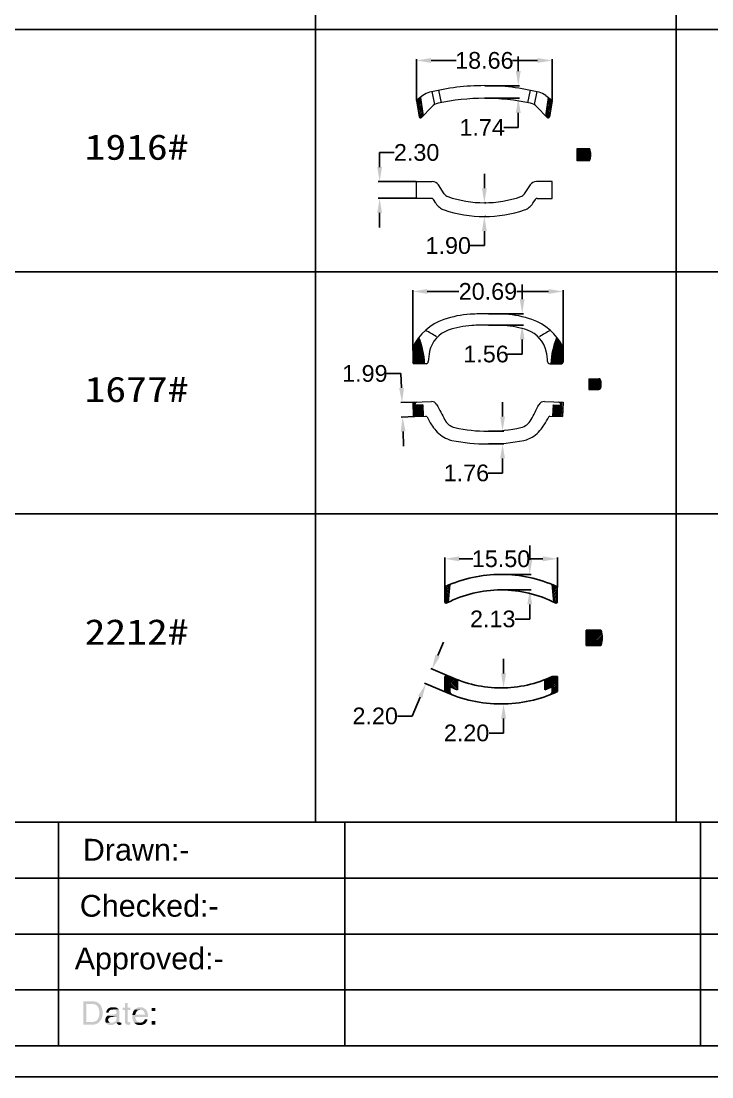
# Model space of a CAD drawing. Header units: inches. Extents: x 3613 to 8393, y -2205 to -794.
# Drawn here: x 3708.3 to 3803.3, y -1185.6 to -1040.4 of the extents above; entities that cross this region are included whole.
import ezdxf

# ---------------------------------------------------------------- set-up
doc = ezdxf.new("R2010")
doc.units = ezdxf.units.IN
doc.header["$MEASUREMENT"] = 0
doc.styles.get("Standard").update_dxf_attribs({"font": 'arial.ttf'})
doc.dimstyles.new('Standard$0', dxfattribs={"dimtxt": 2.3, "dimasz": 2, "dimexe": 1, "dimexo": 1, "dimgap": 1, "dimtad": 0, "dimtih": 1, "dimtoh": 1, "dimdec": 1, "dimzin": 0, "dimdsep": 46, "dimtxsty": 'Standard', "dimcen": 0, "dimclrd": 4, "dimclre": 4, "dimclrt": 4, "dimadec": 1, "dimazin": 0, "dimtfac": 1, "dimtdec": 1, "dimtofl": 0, "dimtmove": 0, "dimatfit": 0, "dimfxl": 1, "dimtolj": 1, "dimtzin": 0, "dimarcsym": 0})

# ---------------------------------------------------------------- blocks, each defined once
blk = doc.blocks.new('*D375')
at = {"color": 0, "lineweight": -2, "transparency": 16777216}
for p, q in [((3762.66, -1051.3), (3762.66, -1045.6)), ((3764.66, -1045.78), (3768.12, -1045.78)), ((3779.31, -1045.78), (3775.85, -1045.78)), ((3781.31, -1051.3), (3781.31, -1045.6))]:
    blk.add_line(p, q, dxfattribs=at)
at = {"color": 0, "transparency": 16777216}
for points in [[(3764.66, -1045.45), (3764.66, -1046.12), (3762.66, -1045.78)], [(3779.31, -1045.45), (3779.31, -1046.12), (3781.31, -1045.78)]]:
    blk.add_solid(points, dxfattribs=at)
at = {"layer": 'Defpoints', "color": 0, "transparency": 16777216}
for p in [(3781.31, -1045.78), (3762.66, -1051.36), (3781.31, -1051.36)]:
    blk.add_point(p, dxfattribs=at)
at = {"color": 0, "lineweight": 9, "transparency": 16777216, "insert": (3771.99, -1045.78), "char_height": 2.3, "attachment_point": 5}
blk.add_mtext('\\A1;18.66', dxfattribs=at)
blk = doc.blocks.new('*D376')
at = {"color": 0, "lineweight": -2, "transparency": 16777216}
for p, q in [((3776.66, -1047.25), (3776.66, -1045.25)), ((3772.05, -1049.25), (3776.84, -1049.25)), ((3772.05, -1050.99), (3776.84, -1050.99)), ((3776.66, -1052.99), (3776.66, -1054.99)), ((3776.66, -1054.99), (3774.66, -1054.99))]:
    blk.add_line(p, q, dxfattribs=at)
at = {"color": 0, "transparency": 16777216}
for points in [[(3776.32, -1047.25), (3776.99, -1047.25), (3776.66, -1049.25)], [(3776.32, -1052.99), (3776.99, -1052.99), (3776.66, -1050.99)]]:
    blk.add_solid(points, dxfattribs=at)
at = {"layer": 'Defpoints', "color": 0, "transparency": 16777216}
for p in [(3771.99, -1049.25), (3771.99, -1050.99), (3776.66, -1050.99)]:
    blk.add_point(p, dxfattribs=at)
at = {"color": 0, "lineweight": 9, "transparency": 16777216, "insert": (3771.69, -1054.99), "char_height": 2.3, "attachment_point": 5}
blk.add_mtext('\\A1;1.74', dxfattribs=at)
blk = doc.blocks.new('*D389')
at = {"color": 0, "lineweight": -2, "transparency": 16777216}
for p, q in [((3771.99, -1063.36), (3771.99, -1061.36)), ((3772.05, -1065.36), (3772.17, -1065.36)), ((3772.05, -1067.26), (3772.17, -1067.26)), ((3771.99, -1069.26), (3771.99, -1071.26)), ((3771.99, -1071.26), (3769.99, -1071.26))]:
    blk.add_line(p, q, dxfattribs=at)
at = {"color": 0, "transparency": 16777216}
for points in [[(3771.65, -1063.36), (3772.32, -1063.36), (3771.99, -1065.36)], [(3771.65, -1069.26), (3772.32, -1069.26), (3771.99, -1067.26)]]:
    blk.add_solid(points, dxfattribs=at)
at = {"layer": 'Defpoints', "color": 0, "transparency": 16777216}
for p in [(3771.99, -1065.36), (3771.99, -1067.26), (3771.99, -1067.26)]:
    blk.add_point(p, dxfattribs=at)
at = {"color": 0, "lineweight": 9, "transparency": 16777216, "insert": (3767.02, -1071.26), "char_height": 2.3, "attachment_point": 5}
blk.add_mtext('\\A1;1.90', dxfattribs=at)
blk = doc.blocks.new('*D390')
at = {"color": 0, "lineweight": -2, "transparency": 16777216}
for p, q in [((3757.58, -1060.45), (3757.58, -1058.45)), ((3757.58, -1058.45), (3759.58, -1058.45)), ((3762.6, -1062.45), (3757.4, -1062.45)), ((3762.6, -1064.75), (3757.4, -1064.75)), ((3757.58, -1066.75), (3757.58, -1068.75))]:
    blk.add_line(p, q, dxfattribs=at)
at = {"color": 0, "transparency": 16777216}
for points in [[(3757.25, -1060.45), (3757.91, -1060.45), (3757.58, -1062.45)], [(3757.25, -1066.75), (3757.91, -1066.75), (3757.58, -1064.75)]]:
    blk.add_solid(points, dxfattribs=at)
at = {"layer": 'Defpoints', "color": 0, "transparency": 16777216}
for p in [(3757.58, -1062.45), (3762.66, -1062.45), (3762.66, -1064.75)]:
    blk.add_point(p, dxfattribs=at)
at = {"color": 0, "lineweight": 9, "transparency": 16777216, "insert": (3762.67, -1058.45), "char_height": 2.3, "attachment_point": 5}
blk.add_mtext('\\A1;2.30', dxfattribs=at)
blk = doc.blocks.new('*D326')
at = {"color": 0, "lineweight": -2, "transparency": 16777216}
for p, q in [((3762.13, -1085.7), (3762.13, -1077.39)), ((3764.13, -1077.57), (3768.48, -1077.57)), ((3780.82, -1077.57), (3776.47, -1077.57)), ((3782.82, -1085.7), (3782.82, -1077.39))]:
    blk.add_line(p, q, dxfattribs=at)
at = {"color": 0, "transparency": 16777216}
for points in [[(3764.13, -1077.23), (3764.13, -1077.9), (3762.13, -1077.57)], [(3780.82, -1077.23), (3780.82, -1077.9), (3782.82, -1077.57)]]:
    blk.add_solid(points, dxfattribs=at)
at = {"layer": 'Defpoints', "color": 0, "transparency": 16777216}
for p in [(3782.82, -1077.57), (3762.13, -1085.76), (3782.82, -1085.76)]:
    blk.add_point(p, dxfattribs=at)
at = {"color": 0, "lineweight": 9, "transparency": 16777216, "insert": (3772.48, -1077.57), "char_height": 2.3, "attachment_point": 5}
blk.add_mtext('\\A1;20.69', dxfattribs=at)
blk = doc.blocks.new('*D327')
at = {"color": 0, "lineweight": -2, "transparency": 16777216}
for p, q in [((3760.52, -1088.86), (3758.52, -1088.86)), ((3760.59, -1090.85), (3760.52, -1088.86)), ((3762.35, -1092.79), (3760.49, -1092.86)), ((3762.42, -1094.78), (3760.56, -1094.85)), ((3760.81, -1096.84), (3760.88, -1098.84))]:
    blk.add_line(p, q, dxfattribs=at)
at = {"color": 0, "transparency": 16777216}
for points in [[(3760.93, -1090.84), (3760.26, -1090.87), (3760.67, -1092.85)], [(3761.14, -1096.83), (3760.48, -1096.85), (3760.74, -1094.84)]]:
    blk.add_solid(points, dxfattribs=at)
at = {"layer": 'Defpoints', "color": 0, "transparency": 16777216}
for p in [(3760.67, -1092.85), (3762.41, -1092.79), (3762.48, -1094.78)]:
    blk.add_point(p, dxfattribs=at)
at = {"color": 0, "lineweight": 9, "transparency": 16777216, "insert": (3755.55, -1088.86), "char_height": 2.3, "attachment_point": 5}
blk.add_mtext('\\A1;1.99', dxfattribs=at)
blk = doc.blocks.new('*D328')
at = {"color": 0, "lineweight": -2, "transparency": 16777216}
for p, q in [((3777.19, -1078.63), (3777.19, -1076.63)), ((3772.54, -1080.63), (3777.37, -1080.63)), ((3772.54, -1082.19), (3777.37, -1082.19)), ((3777.19, -1084.19), (3777.19, -1086.19)), ((3777.19, -1086.19), (3775.19, -1086.19))]:
    blk.add_line(p, q, dxfattribs=at)
at = {"color": 0, "transparency": 16777216}
for points in [[(3776.86, -1078.63), (3777.52, -1078.63), (3777.19, -1080.63)], [(3776.86, -1084.19), (3777.52, -1084.19), (3777.19, -1082.19)]]:
    blk.add_solid(points, dxfattribs=at)
at = {"layer": 'Defpoints', "color": 0, "transparency": 16777216}
for p in [(3772.48, -1080.63), (3772.48, -1082.19), (3777.19, -1082.19)]:
    blk.add_point(p, dxfattribs=at)
at = {"color": 0, "lineweight": 9, "transparency": 16777216, "insert": (3772.22, -1086.19), "char_height": 2.3, "attachment_point": 5}
blk.add_mtext('\\A1;1.56', dxfattribs=at)
blk = doc.blocks.new('*D329')
at = {"color": 0, "lineweight": -2, "transparency": 16777216}
for p, q in [((3774.49, -1094.79), (3774.49, -1092.79)), ((3772.54, -1096.79), (3774.67, -1096.79)), ((3772.54, -1098.55), (3774.67, -1098.55)), ((3774.49, -1100.55), (3774.49, -1102.55)), ((3774.49, -1102.55), (3772.49, -1102.55))]:
    blk.add_line(p, q, dxfattribs=at)
at = {"color": 0, "transparency": 16777216}
for points in [[(3774.16, -1094.79), (3774.83, -1094.79), (3774.49, -1096.79)], [(3774.16, -1100.55), (3774.83, -1100.55), (3774.49, -1098.55)]]:
    blk.add_solid(points, dxfattribs=at)
at = {"layer": 'Defpoints', "color": 0, "transparency": 16777216}
for p in [(3772.48, -1096.79), (3774.49, -1096.79), (3772.48, -1098.55)]:
    blk.add_point(p, dxfattribs=at)
at = {"color": 0, "lineweight": 9, "transparency": 16777216, "insert": (3769.52, -1102.55), "char_height": 2.3, "attachment_point": 5}
blk.add_mtext('\\A1;1.76', dxfattribs=at)
blk = doc.blocks.new('*D368')
at = {"color": 0, "lineweight": -2, "transparency": 16777216}
for p, q in [((3766.53, -1118.27), (3766.53, -1114.18)), ((3782.03, -1118.27), (3782.03, -1114.18)), ((3768.53, -1114.36), (3770.42, -1114.36)), ((3780.03, -1114.36), (3778.14, -1114.36))]:
    blk.add_line(p, q, dxfattribs=at)
at = {"color": 0, "transparency": 16777216}
for points in [[(3768.53, -1114.02), (3768.53, -1114.69), (3766.53, -1114.36)], [(3780.03, -1114.02), (3780.03, -1114.69), (3782.03, -1114.36)]]:
    blk.add_solid(points, dxfattribs=at)
at = {"layer": 'Defpoints', "color": 0, "transparency": 16777216}
for p in [(3782.03, -1114.36), (3766.53, -1118.34), (3782.03, -1118.34)]:
    blk.add_point(p, dxfattribs=at)
at = {"color": 0, "lineweight": 9, "transparency": 16777216, "insert": (3774.28, -1114.36), "char_height": 2.3, "attachment_point": 5}
blk.add_mtext('\\A1;15.50', dxfattribs=at)
blk = doc.blocks.new('*D369')
at = {"color": 0, "lineweight": -2, "transparency": 16777216}
for p, q in [((3778.23, -1114.51), (3778.23, -1112.51)), ((3774.35, -1116.51), (3778.41, -1116.51)), ((3774.35, -1118.64), (3778.41, -1118.64)), ((3778.23, -1120.64), (3778.23, -1122.64)), ((3778.23, -1122.64), (3776.23, -1122.64))]:
    blk.add_line(p, q, dxfattribs=at)
at = {"color": 0, "transparency": 16777216}
for points in [[(3777.9, -1114.51), (3778.57, -1114.51), (3778.23, -1116.51)], [(3777.9, -1120.64), (3778.57, -1120.64), (3778.23, -1118.64)]]:
    blk.add_solid(points, dxfattribs=at)
at = {"layer": 'Defpoints', "color": 0, "transparency": 16777216}
for p in [(3774.28, -1116.51), (3774.28, -1118.64), (3778.23, -1118.64)]:
    blk.add_point(p, dxfattribs=at)
at = {"color": 0, "lineweight": 9, "transparency": 16777216, "insert": (3773.14, -1122.64), "char_height": 2.3, "attachment_point": 5}
blk.add_mtext('\\A1;2.13', dxfattribs=at)
blk = doc.blocks.new('*D370')
at = {"color": 0, "lineweight": -2, "transparency": 16777216}
for p, q in [((3774.63, -1130.13), (3774.63, -1128.13)), ((3774.35, -1132.13), (3774.81, -1132.13)), ((3774.35, -1134.33), (3774.81, -1134.33)), ((3774.63, -1136.33), (3774.63, -1138.33)), ((3774.63, -1138.33), (3772.63, -1138.33))]:
    blk.add_line(p, q, dxfattribs=at)
at = {"color": 0, "transparency": 16777216}
for points in [[(3774.3, -1130.13), (3774.97, -1130.13), (3774.63, -1132.13)], [(3774.3, -1136.33), (3774.97, -1136.33), (3774.63, -1134.33)]]:
    blk.add_solid(points, dxfattribs=at)
at = {"layer": 'Defpoints', "color": 0, "transparency": 16777216}
for p in [(3774.28, -1132.13), (3774.28, -1134.33), (3774.63, -1134.33)]:
    blk.add_point(p, dxfattribs=at)
at = {"color": 0, "lineweight": 9, "transparency": 16777216, "insert": (3769.54, -1138.33), "char_height": 2.3, "attachment_point": 5}
blk.add_mtext('\\A1;2.20', dxfattribs=at)
blk = doc.blocks.new('*D330')
at = {"color": 0, "lineweight": -2, "transparency": 16777216}
for p, q in [((3765.57, -1127.68), (3766.35, -1125.84)), ((3767.85, -1130.81), (3764.63, -1129.45)), ((3767, -1132.84), (3763.77, -1131.48)), ((3763.16, -1133.39), (3762.06, -1135.99)), ((3762.06, -1135.99), (3760.06, -1135.99))]:
    blk.add_line(p, q, dxfattribs=at)
at = {"color": 0, "transparency": 16777216}
for points in [[(3765.26, -1127.55), (3765.88, -1127.81), (3764.79, -1129.52)], [(3762.85, -1133.26), (3763.46, -1133.52), (3763.94, -1131.55)]]:
    blk.add_solid(points, dxfattribs=at)
at = {"layer": 'Defpoints', "color": 0, "transparency": 16777216}
for p in [(3764.79, -1129.52), (3767.91, -1130.84), (3767.06, -1132.87)]:
    blk.add_point(p, dxfattribs=at)
at = {"color": 0, "lineweight": 9, "transparency": 16777216, "insert": (3756.97, -1135.99), "char_height": 2.3, "attachment_point": 5}
blk.add_mtext('\\A1;2.20', dxfattribs=at)

msp = doc.modelspace()

# ---------------------------------------------------------------- hatches: boundary and pattern name
at = {"lineweight": 9}
h = msp.add_hatch(dxfattribs=at)
h.set_pattern_fill('ANSI31', color=1, scale=0.05, style=0)
h.set_pattern_definition([(45, (2359.96545, -1849.3059), (-0.112253202, 0.112253202), [])])
h.paths.add_polyline_path([(3763.006, -1053.525, 0.6194704), (3763.348, -1053.631), (3763.59, -1053.377), (3763.182, -1050.865), (3762.736, -1051.206, 0.2762379), (3762.661, -1051.397)])
h = msp.add_hatch(dxfattribs=at)
h.set_pattern_fill('ANSI31', color=1, scale=0.05, style=0)
h.set_pattern_definition([(135, (5184.0059, -1849.3059), (0.112253202, 0.112253202), [])])
h.paths.add_polyline_path([(3781.311, -1051.397, 0.2762379), (3781.235, -1051.206), (3780.789, -1050.865), (3780.382, -1053.377), (3780.624, -1053.631, 0.6194704), (3780.966, -1053.525)])
h = msp.add_hatch(dxfattribs=at)
h.set_pattern_fill('ANSI31', color=1, scale=0.05, style=0)
h.set_pattern_definition([(45, (2359.96545, -1848.97498), (-0.112253202, 0.112253202), [])])
edge = h.paths.add_edge_path()
edge.add_arc((3784.747, -1058.748), 1.906, 333.51896, 386.48104)
edge.add_line((3786.453, -1057.898), (3784.753, -1057.898))
edge.add_line((3784.753, -1057.898), (3784.753, -1059.598))
edge.add_line((3784.753, -1059.598), (3786.453, -1059.598))
h = msp.add_hatch(dxfattribs=at)
h.set_pattern_fill('ANSI31', color=1, style=0)
h.set_pattern_definition([(135, (4157.5558, -1376.27488), (0.088388348, 0.088388348), [])])
h.paths.add_polyline_path([(3762.133, -1085.335, -0.1124366), (3762.152, -1085.248, -0.0536666), (3762.986, -1083.904, -0.0859077), (3763.767, -1087.506), (3762.333, -1087.506, -0.4142136), (3762.133, -1087.306)])
h = msp.add_hatch(dxfattribs=at)
h.set_pattern_fill('ANSI31', color=1, style=0)
h.set_pattern_definition([(45, (3387.3966, -1376.27488), (-0.088388348, 0.088388348), [])])
h.paths.add_polyline_path([(3782.82, -1085.335, 0.1124366), (3782.8, -1085.248, 0.0536666), (3781.967, -1083.904, 0.0859077), (3781.186, -1087.506), (3782.62, -1087.506, 0.4142136), (3782.82, -1087.306)])
h = msp.add_hatch(dxfattribs=at)
h.set_pattern_fill('ANSI31', color=1, style=0)
h.set_pattern_definition([(45, (3385.3722, -1374.33495), (-0.088388348, 0.088388348), [])])
edge = h.paths.add_edge_path()
edge.add_arc((3787.733, -1090.818), 0.25, 270, 333.80117)
edge.add_arc((3786.448, -1090.318), 1.628, 337.97875, 382.02125)
edge.add_arc((3787.733, -1089.818), 0.25, 26.19883, 90)
edge.add_line((3787.733, -1089.568), (3786.376, -1089.568))
edge.add_line((3786.376, -1089.568), (3786.376, -1091.068))
edge.add_line((3786.376, -1091.068), (3787.733, -1091.068))
h = msp.add_hatch(dxfattribs=at)
h.set_pattern_fill('ANSI31', color=1)
h.set_pattern_definition([(135, (4282.2935, -1364.39897), (0.088388348, 0.088388348), [])])
edge = h.paths.add_edge_path()
edge.add_line((3762.298, -1094.763), (3762.237, -1092.945))
edge.add_arc((3762.425, -1093.011), 0.2, 451.91936, 520.56743, ccw=False)
edge.add_arc((3755.951, -899.819), 193.1, 271.91936, 272.00818)
edge.add_arc((3762.728, -1093.101), 0.3, 452.00818, 540)
edge.add_line((3762.428, -1093.101), (3762.433, -1093.235))
edge.add_line((3762.433, -1093.235), (3763.518, -1093.176))
edge.add_line((3763.518, -1093.176), (3763.579, -1094.717))
edge.add_arc((3755.951, -899.819), 195.047, 271.86464, 272.24111, ccw=False)
h = msp.add_hatch(dxfattribs=at)
h.set_pattern_fill('ANSI31', color=1)
h.set_pattern_definition([(45, (3262.65891, -1364.39897), (-0.088388348, 0.088388348), [])])
edge = h.paths.add_edge_path()
edge.add_line((3782.655, -1094.763), (3782.716, -1092.945))
edge.add_arc((3782.527, -1093.011), 0.2, 19.43257, 88.08064)
edge.add_arc((3789.001, -899.819), 193.1, 267.99182, 268.08064, ccw=False)
edge.add_arc((3782.224, -1093.101), 0.3, 0, 87.99182, ccw=False)
edge.add_line((3782.524, -1093.101), (3782.519, -1093.235))
edge.add_line((3782.519, -1093.235), (3781.434, -1093.176))
edge.add_line((3781.434, -1093.176), (3781.374, -1094.717))
edge.add_arc((3789.001, -899.819), 195.047, 267.75889, 268.13536)
h = msp.add_hatch(dxfattribs=at)
h.set_pattern_fill('ANSI31', color=1, scale=0.05, style=0)
h.set_pattern_definition([(135, (5262.04017, -1982.01268), (0.112253202, 0.112253202), [])])
h.paths.add_polyline_path([(3766.535, -1120.258, 0.5608573), (3766.826, -1120.436, -0.0035208), (3767.032, -1120.332), (3767.235, -1117.903, 0.0085871), (3766.652, -1118.155, 0.2943323), (3766.535, -1118.337)])
h = msp.add_hatch(dxfattribs=at)
h.set_pattern_fill('ANSI31', color=1, scale=0.05, style=0)
h.set_pattern_definition([(45, (2286.52619, -1982.01268), (-0.112253202, 0.112253202), [])])
h.paths.add_polyline_path([(3782.031, -1118.337, 0.2943323), (3781.914, -1118.155, 0.0085871), (3781.332, -1117.903), (3781.535, -1120.332, -0.0035208), (3781.74, -1120.436, 0.5608573), (3782.031, -1120.258)])
h = msp.add_hatch(dxfattribs=at)
h.set_pattern_fill('ANSI31', color=1, scale=0.05, style=0)
h.set_pattern_definition([(45, (2288.6656, -1980.29198), (-0.112253202, 0.112253202), [])])
edge = h.paths.add_edge_path()
edge.add_arc((3785.341, -1125.215), 2.856, 338.4314, 381.5686)
edge.add_line((3787.997, -1124.165), (3785.997, -1124.165))
edge.add_line((3785.997, -1124.165), (3785.997, -1126.265))
edge.add_line((3785.997, -1126.265), (3787.997, -1126.265))
h = msp.add_hatch(dxfattribs=at)
h.set_pattern_fill('ANSI31', color=1, scale=0.05, style=0)
h.set_pattern_definition([(135, (5262.04017, -1980.7817), (0.112253202, 0.112253202), [])])
h.paths.add_polyline_path([(3767.235, -1130.535), (3766.535, -1130.535), (3766.535, -1132.637, 0.0148849), (3767.553, -1133.068, -0.3093875), (3767.235, -1132.602), (3767.235, -1131.964, 0.0157714), (3768.271, -1132.376), (3768.271, -1130.986, -0.0172508)])
h = msp.add_hatch(dxfattribs=at)
h.set_pattern_fill('ANSI31', color=1, scale=0.05, style=0)
h.set_pattern_definition([(45, (2286.52619, -1980.7817), (-0.112253202, 0.112253202), [])])
h.paths.add_polyline_path([(3780.296, -1130.986), (3780.296, -1132.376, 0.0157714), (3781.332, -1131.964), (3781.332, -1132.602, -0.3093875), (3781.013, -1133.068, 0.0148849), (3782.031, -1132.637), (3782.031, -1130.535), (3781.332, -1130.535, -0.0172508)])
at = {"transparency": 33554559}
for points in [[(3718.108, -1175.248), (3716.8, -1175.248), (3716.8, -1178.453), (3718.289, -1178.453), (3718.379, -1178.408), (3718.469, -1178.408), (3718.56, -1178.363), (3718.605, -1178.363), (3718.695, -1178.317), (3718.785, -1178.272), (3718.83, -1178.227), (3718.921, -1178.182), (3718.966, -1178.137), (3719.011, -1178.092), (3717.251, -1178.092), (3717.251, -1175.61), (3718.063, -1175.61), (3719.011, -1175.564), (3718.921, -1175.519), (3718.876, -1175.474), (3718.785, -1175.429), (3718.74, -1175.384), (3718.65, -1175.339), (3718.56, -1175.294), (3718.379, -1175.294), (3718.334, -1175.248), (3718.244, -1175.248)], [(3719.011, -1175.564), (3718.063, -1175.61), (3718.199, -1175.61), (3718.289, -1175.655), (3718.379, -1175.655), (3718.424, -1175.7), (3718.515, -1175.7), (3718.605, -1175.745), (3718.65, -1175.835), (3718.695, -1175.88), (3718.785, -1175.925), (3718.83, -1176.016), (3718.83, -1176.061), (3718.876, -1176.151), (3718.921, -1176.196), (3718.921, -1176.287), (3718.966, -1176.377), (3718.966, -1176.467), (3719.011, -1176.557), (3719.011, -1177.144), (3718.966, -1177.234), (3718.966, -1177.325), (3718.921, -1177.415), (3718.921, -1177.505), (3718.876, -1177.55), (3718.83, -1177.64), (3718.785, -1177.686), (3718.74, -1177.776), (3718.74, -1177.776), (3718.695, -1177.866), (3718.605, -1177.911), (3718.56, -1177.956), (3718.469, -1178.002), (3718.379, -1178.002), (3718.334, -1178.047), (3718.244, -1178.047), (3718.153, -1178.092), (3717.251, -1178.092), (3719.011, -1178.092), (3719.101, -1178.002), (3719.101, -1178.002), (3719.146, -1177.911), (3719.192, -1177.866), (3719.237, -1177.821), (3719.282, -1177.731), (3719.327, -1177.64), (3719.327, -1177.595), (3719.372, -1177.505), (3719.372, -1177.415), (3719.417, -1177.325), (3719.417, -1177.234), (3719.462, -1177.144), (3719.462, -1176.602), (3719.417, -1176.512), (3719.417, -1176.332), (3719.372, -1176.241), (3719.372, -1176.196), (3719.327, -1176.106), (3719.327, -1176.016), (3719.282, -1175.971), (3719.237, -1175.88), (3719.192, -1175.79), (3719.146, -1175.745), (3719.101, -1175.7), (3719.056, -1175.61)], [(3721.674, -1176.332), (3720.861, -1176.377), (3721.042, -1176.377), (3721.087, -1176.422), (3721.177, -1176.422), (3721.222, -1176.467), (3721.313, -1176.512), (3721.358, -1176.602), (3721.358, -1176.693), (3721.403, -1176.783), (3721.403, -1176.783), (3721.358, -1176.873), (3721.358, -1176.918), (3721.313, -1176.964), (3721.222, -1177.009), (3721.177, -1177.009), (3721.087, -1177.054), (3720.591, -1177.099), (3720.455, -1177.099), (3720.365, -1177.144), (3720.275, -1177.189), (3720.23, -1177.189), (3720.139, -1177.234), (3721.403, -1177.279), (3721.403, -1177.595), (3721.358, -1177.686), (3721.358, -1177.821), (3721.313, -1177.866), (3721.222, -1177.956), (3721.177, -1178.002), (3721.132, -1178.047), (3721.087, -1178.092), (3720.997, -1178.137), (3720.907, -1178.137), (3720.816, -1178.182), (3719.914, -1178.182), (3719.959, -1178.272), (3720.049, -1178.317), (3720.094, -1178.363), (3720.139, -1178.408), (3720.23, -1178.453), (3720.275, -1178.453), (3720.365, -1178.498), (3720.861, -1178.498), (3720.907, -1178.453), (3720.997, -1178.408), (3721.087, -1178.408), (3721.132, -1178.363), (3721.222, -1178.317), (3721.313, -1178.227), (3721.313, -1178.227), (3721.403, -1178.137), (3721.809, -1178.137), (3721.764, -1178.047), (3721.764, -1176.602), (3721.719, -1176.512), (3721.719, -1176.422)], [(3720.907, -1176.061), (3720.591, -1176.061), (3720.5, -1176.106), (3720.41, -1176.151), (3720.365, -1176.151), (3720.275, -1176.196), (3720.23, -1176.241), (3720.184, -1176.287), (3720.139, -1176.332), (3720.094, -1176.377), (3720.049, -1176.467), (3720.004, -1176.557), (3719.959, -1176.648), (3719.959, -1176.828), (3720.32, -1176.828), (3720.32, -1176.693), (3720.365, -1176.602), (3720.41, -1176.557), (3720.455, -1176.467), (3720.5, -1176.467), (3720.591, -1176.422), (3720.681, -1176.377), (3720.861, -1176.377), (3721.674, -1176.332), (3721.629, -1176.287), (3721.538, -1176.241), (3721.493, -1176.196), (3721.448, -1176.151), (3721.358, -1176.106), (3721.268, -1176.106), (3721.222, -1176.061), (3720.997, -1176.061)], [(3722.937, -1175.474), (3722.531, -1175.474), (3722.531, -1176.106), (3722.215, -1176.106), (3722.215, -1176.422), (3722.531, -1176.422), (3722.531, -1178.137), (3722.576, -1178.227), (3722.622, -1178.317), (3722.622, -1178.363), (3722.667, -1178.408), (3722.712, -1178.408), (3722.802, -1178.453), (3722.892, -1178.453), (3722.983, -1178.498), (3723.028, -1178.498), (3723.073, -1178.453), (3723.299, -1178.453), (3723.299, -1178.137), (3723.073, -1178.137), (3722.983, -1178.092), (3722.937, -1178.047), (3722.937, -1176.422), (3723.299, -1176.422), (3723.299, -1176.106), (3722.937, -1176.106)], [(3724.653, -1176.061), (3724.427, -1176.061), (3724.337, -1176.106), (3724.291, -1176.106), (3724.201, -1176.151), (3724.111, -1176.196), (3724.066, -1176.241), (3723.976, -1176.287), (3723.93, -1176.332), (3723.885, -1176.377), (3724.653, -1176.422), (3724.833, -1176.422), (3724.923, -1176.467), (3725.014, -1176.512), (3725.059, -1176.557), (3725.104, -1176.602), (3725.104, -1176.602), (3725.149, -1176.693), (3725.194, -1176.738), (3725.239, -1176.828), (3725.239, -1176.918), (3725.284, -1177.009), (3725.284, -1177.099), (3723.976, -1177.099), (3723.569, -1177.144), (3723.569, -1177.595), (3723.614, -1177.686), (3723.614, -1177.776), (3723.66, -1177.866), (3723.66, -1177.911), (3723.705, -1178.002), (3723.75, -1178.092), (3723.795, -1178.137), (3723.84, -1178.182), (3724.653, -1178.182), (3724.562, -1178.182), (3724.472, -1178.137), (3724.382, -1178.137), (3724.337, -1178.092), (3724.246, -1178.047), (3724.201, -1178.002), (3724.156, -1177.956), (3724.111, -1177.911), (3724.066, -1177.866), (3724.066, -1177.776), (3724.021, -1177.731), (3724.021, -1177.64), (3723.976, -1177.505), (3723.976, -1177.415), (3725.691, -1177.415), (3725.691, -1177.099), (3725.645, -1177.009), (3725.645, -1176.828), (3725.6, -1176.738), (3725.555, -1176.648), (3725.555, -1176.602), (3725.51, -1176.512), (3725.465, -1176.467), (3725.42, -1176.377), (3725.375, -1176.332), (3725.284, -1176.287), (3725.239, -1176.241), (3725.149, -1176.196), (3725.104, -1176.151), (3725.014, -1176.106), (3724.923, -1176.061), (3724.743, -1176.061)], [(3723.885, -1176.377), (3723.84, -1176.422), (3723.795, -1176.512), (3723.75, -1176.557), (3723.705, -1176.648), (3723.66, -1176.693), (3723.66, -1176.783), (3723.614, -1176.873), (3723.614, -1176.964), (3723.569, -1177.054), (3723.569, -1177.144), (3723.976, -1177.099), (3723.976, -1177.009), (3724.021, -1176.918), (3724.021, -1176.828), (3724.066, -1176.783), (3724.111, -1176.693), (3724.156, -1176.648), (3724.201, -1176.602), (3724.246, -1176.512), (3724.337, -1176.467), (3724.382, -1176.467), (3724.472, -1176.422), (3724.653, -1176.422)], [(3726.729, -1176.602), (3726.729, -1176.151), (3726.232, -1176.151), (3726.232, -1176.602)], [(3720.139, -1177.234), (3720.094, -1177.279), (3720.004, -1177.325), (3720.004, -1177.37), (3719.959, -1177.415), (3719.914, -1177.505), (3719.868, -1177.55), (3719.868, -1177.64), (3719.823, -1177.731), (3719.823, -1177.956), (3719.868, -1178.047), (3719.868, -1178.137), (3719.914, -1178.182), (3720.636, -1178.182), (3720.5, -1178.182), (3720.41, -1178.137), (3720.365, -1178.092), (3720.32, -1178.047), (3720.275, -1177.956), (3720.23, -1177.866), (3720.23, -1177.731), (3720.275, -1177.64), (3720.32, -1177.595), (3720.365, -1177.505), (3720.41, -1177.505), (3720.5, -1177.46), (3720.591, -1177.415), (3720.771, -1177.415), (3721.132, -1177.325), (3721.313, -1177.325), (3721.403, -1177.279)], [(3721.809, -1178.137), (3721.403, -1178.137), (3721.403, -1178.227), (3721.899, -1178.182), (3721.899, -1178.182)], [(3722.035, -1178.182), (3721.899, -1178.182), (3721.403, -1178.227), (3721.448, -1178.317), (3721.493, -1178.363), (3721.493, -1178.363), (3721.538, -1178.408), (3721.629, -1178.453), (3721.719, -1178.498), (3721.899, -1178.498), (3721.945, -1178.453), (3722.035, -1178.453)], [(3725.645, -1177.731), (3725.239, -1177.731), (3725.239, -1177.866), (3725.194, -1177.911), (3725.104, -1178.002), (3725.059, -1178.047), (3725.014, -1178.092), (3724.923, -1178.137), (3724.833, -1178.137), (3724.743, -1178.182), (3723.84, -1178.182), (3723.885, -1178.272), (3723.976, -1178.317), (3724.021, -1178.363), (3724.111, -1178.408), (3724.201, -1178.453), (3724.246, -1178.453), (3724.337, -1178.498), (3724.923, -1178.498), (3725.014, -1178.453), (3725.104, -1178.408), (3725.149, -1178.408), (3725.239, -1178.363), (3725.284, -1178.317), (3725.375, -1178.272), (3725.42, -1178.182), (3725.465, -1178.137), (3725.51, -1178.047), (3725.555, -1178.002), (3725.6, -1177.911), (3725.6, -1177.821)], [(3726.729, -1178.453), (3726.729, -1177.956), (3726.232, -1177.956), (3726.232, -1178.453)]]:
    msp.add_hatch(color=256, dxfattribs=at).paths.add_polyline_path(points)

# ---------------------------------------------------------------- linework, layer by layer
for p, q in [((3748.753, -894.646), (3748.753, -1150.606)), ((3798.4, -894.646), (3798.4, -1150.606)), ((3632.745, -1041.506), (4029.183, -1041.506)), ((3632.745, -1074.848), (4029.183, -1074.848)), ((3632.745, -1108.189), (4029.183, -1108.189)), ((3619.928, -1181.386), (4029.183, -1181.386))]:
    msp.add_line(p, q)
at = {"color": 0, "lineweight": 9}
for p, q in [((3764.782, -1050.074), (3765.149, -1051.85)), ((3765.701, -1049.883), (3766.054, -1051.592)), ((3778.271, -1049.883), (3777.917, -1051.592)), ((3779.19, -1050.074), (3778.822, -1051.85)), ((3762.661, -1051.397), (3763.006, -1053.525)), ((3763.528, -1050.6), (3762.736, -1051.206)), ((3763.182, -1050.865), (3763.59, -1053.377)), ((3780.789, -1050.865), (3780.382, -1053.377)), ((3780.443, -1050.6), (3781.235, -1051.206)), ((3781.311, -1051.397), (3780.966, -1053.525)), ((3764.758, -1052.154), (3763.348, -1053.631)), ((3779.213, -1052.154), (3780.624, -1053.631)), ((3784.753, -1057.898), (3786.453, -1057.898)), ((3784.753, -1059.598), (3784.753, -1057.898)), ((3786.453, -1059.598), (3784.753, -1059.598)), ((3762.658, -1062.455), (3764.823, -1062.455)), ((3762.658, -1064.755), (3762.658, -1062.455)), ((3766.46, -1064.118), (3765.658, -1062.904)), ((3777.511, -1064.118), (3778.314, -1062.904)), ((3781.313, -1062.455), (3779.148, -1062.455)), ((3781.313, -1064.755), (3781.313, -1062.455)), ((3764.715, -1064.755), (3762.658, -1064.755)), ((3765.305, -1065.436), (3764.97, -1064.896)), ((3778.666, -1065.436), (3779.002, -1064.896)), ((3779.256, -1064.755), (3781.313, -1064.755)), ((3762.133, -1085.266), (3762.133, -1087.306)), ((3782.82, -1085.266), (3782.82, -1087.306)), ((3763.967, -1087.506), (3762.333, -1087.506)), ((3780.986, -1087.506), (3782.62, -1087.506)), ((3786.376, -1089.568), (3786.376, -1091.068)), ((3786.376, -1089.568), (3787.733, -1089.568)), ((3786.376, -1091.068), (3787.733, -1091.068)), ((3762.132, -1092.801), (3764.706, -1092.708)), ((3762.132, -1092.801), (3762.203, -1094.786)), ((3762.428, -1093.101), (3762.433, -1093.235)), ((3763.518, -1093.176), (3762.433, -1093.235)), ((3763.518, -1093.176), (3763.579, -1094.717)), ((3780.247, -1092.708), (3782.821, -1092.801)), ((3781.434, -1093.176), (3781.374, -1094.717)), ((3781.434, -1093.176), (3782.519, -1093.235)), ((3782.524, -1093.101), (3782.519, -1093.235)), ((3782.821, -1092.801), (3782.749, -1094.786)), ((3762.203, -1094.786), (3763.947, -1094.724)), ((3781.005, -1094.724), (3782.749, -1094.786)), ((3766.535, -1120.258), (3766.535, -1118.337)), ((3782.031, -1120.258), (3782.031, -1118.337))]:
    msp.add_line(p, q, dxfattribs=at)
at = {"color": 0}
for p, q in [((3767.032, -1120.332), (3767.235, -1117.903)), ((3781.535, -1120.332), (3781.332, -1117.903)), ((3785.997, -1124.165), (3787.997, -1124.165)), ((3785.997, -1126.265), (3785.997, -1124.165)), ((3787.997, -1126.265), (3785.997, -1126.265)), ((3766.535, -1130.535), (3766.535, -1132.637)), ((3767.235, -1130.535), (3766.535, -1130.535)), ((3768.271, -1132.376), (3768.271, -1130.986)), ((3780.296, -1132.376), (3780.296, -1130.986)), ((3781.332, -1130.535), (3782.031, -1130.535)), ((3782.031, -1130.535), (3782.031, -1132.637)), ((3767.235, -1131.964), (3767.235, -1132.602)), ((3781.332, -1131.964), (3781.332, -1132.602))]:
    msp.add_line(p, q, dxfattribs=at)
msp.add_lwpolyline([(4033.221, -1185.646), (4033.221, -888.646), (3613.221, -888.646), (3613.221, -1185.646)], close=True)
at = {"color": 0, "lineweight": 9}
for points in [[(3763.767, -1087.506, 0.0859077), (3762.986, -1083.904, 0.0859077)], [(3781.186, -1087.506, -0.0859077), (3781.967, -1083.904, -0.0859077)]]:
    msp.add_lwpolyline(points, format="xyb", dxfattribs=at)
for points in [[(3632.745, -1150.606), (4029.183, -1150.606)], [(3713.415, -1150.606), (3713.415, -1181.386)], [(3752.77, -1150.606), (3752.77, -1181.386)], [(3801.738, -1150.606), (3801.738, -1181.386)], [(3632.745, -1158.279), (3928.876, -1158.279)], [(3632.745, -1165.996), (3981.816, -1165.996)], [(3632.745, -1173.669), (3928.876, -1173.669)]]:
    msp.add_lwpolyline(points)
for centre, radius, start, end in [((3765.06, -1052.6), 2.52, 103.71041, 127.4464), ((3771.986, -1080.988), 31.74, 90, 103.71041), ((3771.986, -1080.988), 31.74, 76.28959, 90), ((3778.911, -1052.6), 2.52, 52.5536, 76.28959), ((3762.858, -1051.365), 0.2, 127.4464, 189.21509), ((3765.975, -1053.316), 1.683, 102.25465, 136.32305), ((3771.986, -1080.988), 30, 90, 102.25465), ((3771.986, -1080.988), 30, 77.74535, 90), ((3777.996, -1053.316), 1.683, 43.67695, 77.74535), ((3781.113, -1051.365), 0.2, 350.78491, 52.5536), ((3763.203, -1053.492), 0.2, 189.21509, 316.32305), ((3780.768, -1053.492), 0.2, 223.67695, 350.78491), ((3784.747, -1058.748), 1.906, 333.51896, 26.48104), ((3764.823, -1063.455), 1, 33.4397, 90), ((3779.148, -1063.455), 1, 90, 146.5603), ((3764.715, -1065.055), 0.3, 31.90818, 90), ((3767.294, -1063.567), 1, 213.4397, 250.90388), ((3771.986, -1050.017), 15.34, 250.90388, 270), ((3771.986, -1050.017), 15.34, 270, 289.09612), ((3776.677, -1063.567), 1, 289.09612, 326.5603), ((3779.256, -1065.055), 0.3, 90, 148.09182), ((3767.148, -1064.288), 2.171, 211.90818, 251.27469), ((3771.986, -1050.017), 17.24, 251.27469, 270), ((3771.986, -1050.017), 17.24, 270, 288.72531), ((3776.823, -1064.288), 2.171, 288.72531, 328.09182), ((3770.898, -1094.493), 13.814, 93.505, 108.86662), ((3772.476, -1120.261), 39.63, 90, 93.505), ((3772.476, -1120.261), 39.63, 86.495, 90), ((3774.054, -1094.493), 13.814, 71.13338, 86.495), ((3768.813, -1088.448), 7.42, 108.72629, 153.84801), ((3770.935, -1094.006), 11.77, 93.35941, 109.47541), ((3772.476, -1120.261), 38.07, 90, 93.35941), ((3772.476, -1120.261), 38.07, 86.64059, 90), ((3774.017, -1094.006), 11.77, 70.52459, 86.64059), ((3776.139, -1088.448), 7.42, 26.15199, 71.27371), ((3753.864, -1101.994), 21.542, 57.6584, 62.2203), ((3768.335, -1086.653), 3.97, 109.47541, 167.59748), ((3776.618, -1086.653), 3.97, 12.40252, 70.52459), ((3791.088, -1101.994), 21.542, 117.7797, 122.3416), ((3762.333, -1085.266), 0.2, 153.84801, 180), ((3782.62, -1085.266), 0.2, 0, 26.15199), ((3772.892, -1087.655), 8.636, 167.7341, 177.12349), ((3772.892, -1087.655), 8.636, 167.59748, 167.7341), ((3772.061, -1087.655), 8.636, 12.2659, 12.40252), ((3772.061, -1087.655), 8.636, 2.87651, 12.2659), ((3762.333, -1087.306), 0.2, 180, 270), ((3763.967, -1087.206), 0.3, 270, 357.12349), ((3780.986, -1087.206), 0.3, 182.87651, 270), ((3782.62, -1087.306), 0.2, 270, 0), ((3787.733, -1089.818), 0.25, 26.19883, 90), ((3787.733, -1090.818), 0.25, 270, 333.80117), ((3786.448, -1090.318), 1.628, 337.97875, 22.02125), ((3762.728, -1093.101), 0.3, 92.00818, 180), ((3764.735, -1093.528), 0.82, 26.8885, 92.05086), ((3878.74, -1035.719), 127.004, 206.8885, 207.92834), ((3666.212, -1035.719), 127.004, 332.07166, 333.1115), ((3780.217, -1093.528), 0.82, 87.94914, 153.1115), ((3782.224, -1093.101), 0.3, 0, 87.99182), ((3763.954, -1094.904), 0.18, 24.94474, 92.05086), ((3771.841, -1091.235), 8.519, 204.94474, 213.2285), ((3768.454, -1094.182), 2.18, 207.92834, 256.03172), ((3776.499, -1094.182), 2.18, 283.96828, 332.07166), ((3773.112, -1091.235), 8.519, 326.7715, 335.05526), ((3780.999, -1094.904), 0.18, 87.94914, 155.05526), ((3771.841, -1091.235), 8.519, 213.2285, 220.09557), ((3768.399, -1094.133), 4.02, 220.09557, 252.24364), ((3772.476, -1075.678), 21.115, 257.55976, 282.44024), ((3776.553, -1094.133), 4.02, 287.75636, 319.90443), ((3773.112, -1091.235), 8.519, 319.90443, 326.7715), ((3768.399, -1094.133), 4.02, 252.24364, 257.24791), ((3772.476, -1073.608), 24.944, 258.521, 281.479), ((3776.553, -1094.133), 4.02, 282.75209, 287.75636)]:
    msp.add_arc(centre, radius, start, end, dxfattribs=at)
at = {"color": 0}
for centre, radius, start, end in [((3774.283, -1134.98), 18.474, 90, 114.39657), ((3774.283, -1134.98), 18.474, 65.60343, 90), ((3766.735, -1118.337), 0.2, 114.39657, 180), ((3774.283, -1134.98), 16.344, 90, 117.14482), ((3774.283, -1134.98), 16.344, 62.85518, 90), ((3781.831, -1118.337), 0.2, 0, 65.60343), ((3766.735, -1120.258), 0.2, 180, 297.14482), ((3781.831, -1120.258), 0.2, 242.85518, 0), ((3785.341, -1125.215), 2.856, 338.4314, 21.5686), ((3774.283, -1115.748), 16.381, 244.51378, 270), ((3774.283, -1115.748), 16.381, 270, 295.48622), ((3774.283, -1115.748), 18.581, 245.35455, 270), ((3774.283, -1115.748), 17.681, 246.5058, 250.12003), ((3767.735, -1132.602), 0.5, 180, 248.76565), ((3774.283, -1115.748), 18.581, 270, 294.64545), ((3774.283, -1115.748), 17.681, 289.87997, 293.4942), ((3780.832, -1132.602), 0.5, 291.23435, 0)]:
    msp.add_arc(centre, radius, start, end, dxfattribs=at)

# ---------------------------------------------------------------- texts
at = {"width": 34.34827, "attachment_point": 5}
for s, insert, char_height in [('{\\fSimSun|b1|i0|c134|p2;\\W1.2;19\\fSimSun|b1|i0|c0|p2;16\\fSimSun|b1|i0|c134|p2;#}', (3724.141, -1057.726), 3.5), ('{\\fSimSun|b1|i0|c134|p2;\\W1.2;1\\fSimSun|b1|i0|c0|p2;677\\fSimSun|b1|i0|c134|p2;#}', (3724.141, -1091.068), 3.5), ('{\\fSimSun|b1|i0|c0|p2;\\W1.2;2212\\fSimSun|b1|i0|c134|p2;#}', (3724.141, -1124.41), 3.5), ('Drawn:-', (3724.082, -1154.408), 2.9997), ('Checked:-', (3725.879, -1162.125), 2.9997), ('Approved:-', (3725.879, -1169.798), 2.9997)]:
    msp.add_mtext(s, dxfattribs=dict(at, insert=insert, char_height=char_height))

# ---------------------------------------------------------------- dimensions: what is measured, and where the dimension line sits
at = {"color": 3, "lineweight": 9}
for base, p1, p2, picture, middle in [((3781.3134, -1045.7846), (3762.6579, -1051.3647), (3781.3134, -1051.3647), '*D375', (3771.9857, -1045.7846)), ((3782.82, -1077.567), (3762.133, -1085.758), (3782.82, -1085.758), '*D326', (3772.476, -1077.567)), ((3782.031, -1114.356), (3766.535, -1118.337), (3782.031, -1118.337), '*D368', (3774.283, -1114.356))]:
    dim = msp.add_linear_dim(base=base, p1=p1, p2=p2, dimstyle='Standard$0', override={"dimasz": 2, "dimexe": 0.18, "dimexo": 0.0625, "dimgap": 0.09, "dimdec": 2, "dimtxsty": 'Standard', "dimcen": 0.09, "dimclrd": 0, "dimclre": 0, "dimclrt": 0, "dimtdec": 2, "dimatfit": 3, "dimfxl": 1.25, "dimarcsym": 0}, dxfattribs=at)
    dim.commit()
    dim.dimension.update_dxf_attribs({"geometry": picture, "text_midpoint": middle})
for p1, p2, distance, picture, middle in [((3771.986, -1049.248), (3771.986, -1050.988), 4.67, '*D376', (3771.691, -1054.988)), ((3771.986, -1065.357), (3771.986, -1067.257), 0, '*D389', (3767.021, -1071.257)), ((3772.476, -1080.631), (3772.476, -1082.191), 4.713, '*D328', (3772.221, -1086.191)), ((3762.481, -1094.776), (3762.41, -1092.791), 1.745, '*D327', (3755.552, -1088.856)), ((3774.283, -1116.506), (3774.283, -1118.636), 3.95, '*D369', (3773.136, -1122.636))]:
    dim = msp.add_aligned_dim(p1=p1, p2=p2, distance=distance, dimstyle='Standard$0', override={"dimasz": 2, "dimexe": 0.18, "dimexo": 0.0625, "dimgap": 0.09, "dimdec": 2, "dimtxsty": 'Standard', "dimcen": 0.09, "dimclrd": 0, "dimclre": 0, "dimclrt": 0, "dimtdec": 2, "dimatfit": 3, "dimfxl": 1.25, "dimarcsym": 0}, dxfattribs=at)
    dim.commit()
    dim.dimension.update_dxf_attribs({"geometry": picture, "text_midpoint": middle})
for base, p1, p2, angle, picture, middle in [((3757.579, -1062.455), (3762.658, -1064.755), (3762.658, -1062.455), 90, '*D390', (3762.672, -1058.455)), ((3774.492, -1096.794), (3772.476, -1098.552), (3772.476, -1096.794), 90, '*D329', (3769.524, -1102.552)), ((3764.791, -1129.522), (3767.055, -1132.866), (3767.911, -1130.839), 67.10729, '*D330', (3756.967, -1135.99)), ((3774.633, -1134.329), (3774.283, -1132.129), (3774.283, -1134.329), 270, '*D370', (3769.541, -1138.329))]:
    dim = msp.add_linear_dim(base=base, p1=p1, p2=p2, angle=angle, dimstyle='Standard$0', override={"dimasz": 2, "dimexe": 0.18, "dimexo": 0.0625, "dimgap": 0.09, "dimdec": 2, "dimtxsty": 'Standard', "dimcen": 0.09, "dimclrd": 0, "dimclre": 0, "dimclrt": 0, "dimtdec": 2, "dimatfit": 3, "dimfxl": 1.25, "dimarcsym": 0}, dxfattribs=at)
    dim.commit()
    dim.dimension.update_dxf_attribs({"geometry": picture, "text_midpoint": middle, "dimtype": 161})

doc.saveas('drawing.dxf')
